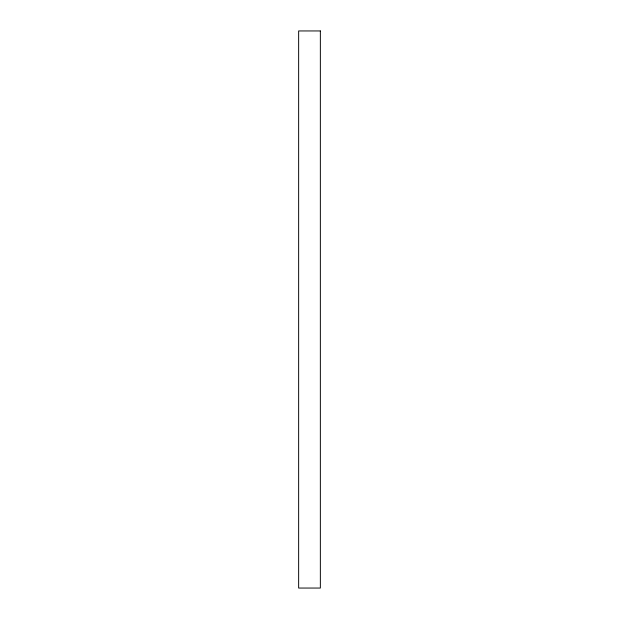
<?xml version="1.0" encoding="UTF-8"?>
<svg xmlns="http://www.w3.org/2000/svg" width="619" height="619" viewBox="0 0 619 619"><rect width="100%" height="100%" fill="white"/><g stroke="black" fill="none" stroke-linecap="round" stroke-linejoin="round"><path stroke-width="0.93" d="M320.356 30.95L298.644 30.95L298.644 588.05L320.356 588.05L320.356 30.95"/></g></svg>
